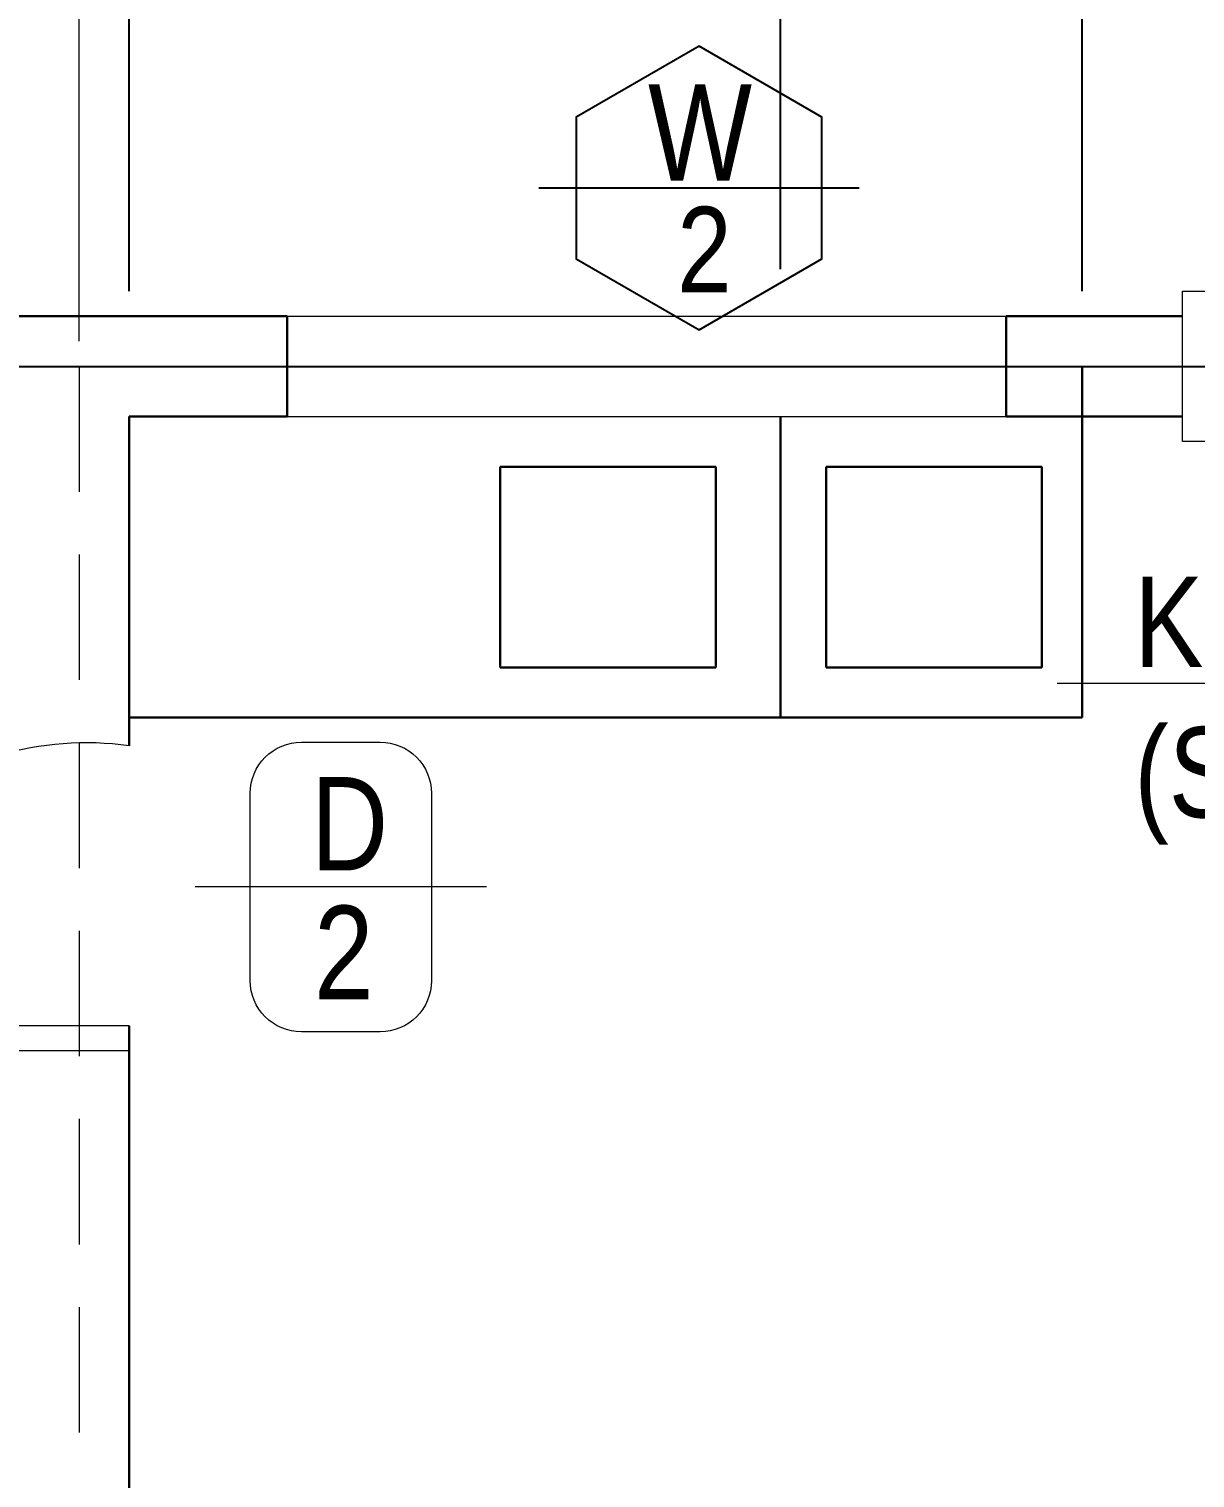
# Model space of a CAD drawing. Header units: metres. Extents: x -460 to 31334, y -1777 to 24987.
# Drawn here: x 134.648 to 136.973, y -758.908 to -756.02 of the extents above; entities that cross this region are included whole.
import ezdxf

# ---------------------------------------------------------------- set-up
doc = ezdxf.new("R2010")
doc.units = ezdxf.units.M
doc.header["$MEASUREMENT"] = 0
doc.linetypes.add('DASHED2', pattern=[0.375, 0.25, -0.125])
doc.layers.get('Defpoints').update_dxf_attribs({"color": 2})
for name, color, linetype in [('01 FURNITURE', 8, 'Continuous'), ('Anno_Door Sched', 1, 'Continuous'), ('Anno_Flr. Level', 1, 'Continuous'), ('Anno_Win&Dr Sched', 1, 'Continuous')]:
    doc.layers.add(name, color=color, linetype=linetype)
doc.layers.add('Arch_Door', color=1, linetype='Continuous', lineweight=18)
doc.layers.add('DIM', color=8, linetype='Continuous', lineweight=5)
doc.styles.add('AN100', font='ARIALN.TTF', dxfattribs={"height": 0.25})
doc.styles.get("Standard").update_dxf_attribs({"font": 'arial.ttf'})
doc.dimstyles.new('elev', dxfattribs={"dimtxt": 0.2, "dimasz": 0.18, "dimexe": 0.05, "dimexo": 0.05, "dimgap": 0.05, "dimtad": 1, "dimzin": 0, "dimdsep": 46, "dimtxsty": 'Standard', "dimblk": 'ARCHTICK', "dimcen": 0.025, "dimclrd": 256, "dimclre": 256, "dimadec": 0, "dimazin": 0, "dimtfac": 1, "dimtix": 1, "dimtofl": 0, "dimtmove": 0, "dimatfit": 3, "dimldrblk": 'ARCHTICK', "dimfxl": 0.1, "dimtolj": 1, "dimtzin": 0, "dimlwd": -1, "dimlwe": -1, "dimarcsym": 0})

# ---------------------------------------------------------------- blocks, each defined once
blk = doc.blocks.new('_ArchTick')
at = {"color": 0, "linetype": 'ByBlock', "const_width": 0.15}
blk.add_lwpolyline([(-0.5, -0.5), (0.5, 0.5)], dxfattribs=at)
blk = doc.blocks.new('*D433')
at = {"layer": 'Defpoints', "color": 0, "transparency": 16777216}
for p in [(134.748, -753.5427), (132.948, -756.6925), (134.748, -756.6925)]:
    blk.add_point(p, dxfattribs=at)
at = {"layer": 'DIM', "transparency": 16777216}
for p, q in [((132.948, -756.6425), (132.948, -753.4927)), ((134.748, -756.6425), (134.748, -753.4927)), ((132.948, -753.5427), (134.748, -753.5427))]:
    blk.add_line(p, q, dxfattribs=at)
at = {"layer": 'DIM', "transparency": 16777216, "xscale": 0.18, "yscale": 0.18, "zscale": 0.18, "rotation": 180}
blk.add_blockref('_ArchTick', (132.948, -753.5427), dxfattribs=at)
at = {"layer": 'DIM', "transparency": 16777216, "xscale": 0.18, "yscale": 0.18, "zscale": 0.18}
blk.add_blockref('_ArchTick', (134.748, -753.5427), dxfattribs=at)
at = {"layer": 'DIM', "color": 0, "lineweight": 9, "transparency": 16777216, "insert": (133.848, -753.3905), "char_height": 0.2, "attachment_point": 5}
blk.add_mtext('\\A1;1.80', dxfattribs=at)
blk = doc.blocks.new('*D429')
at = {"layer": 'Defpoints', "color": 0, "transparency": 16777216}
for p in [(141.248, -753.5427), (134.748, -756.6925), (141.248, -756.6925)]:
    blk.add_point(p, dxfattribs=at)
at = {"layer": 'DIM', "transparency": 16777216}
for p, q in [((134.748, -756.6425), (134.748, -753.4927)), ((141.248, -756.6425), (141.248, -753.4927)), ((134.748, -753.5427), (141.248, -753.5427))]:
    blk.add_line(p, q, dxfattribs=at)
at = {"layer": 'DIM', "transparency": 16777216, "xscale": 0.18, "yscale": 0.18, "zscale": 0.18, "rotation": 180}
blk.add_blockref('_ArchTick', (134.748, -753.5427), dxfattribs=at)
at = {"layer": 'DIM', "transparency": 16777216, "xscale": 0.18, "yscale": 0.18, "zscale": 0.18}
blk.add_blockref('_ArchTick', (141.248, -753.5427), dxfattribs=at)
at = {"layer": 'DIM', "color": 0, "lineweight": 9, "transparency": 16777216, "insert": (137.998, -753.3905), "char_height": 0.2, "attachment_point": 5}
blk.add_mtext('\\A1;6.50', dxfattribs=at)
blk = doc.blocks.new('*D435')
at = {"layer": 'Defpoints', "color": 0, "transparency": 16777216}
for p in [(134.748, -754.1423), (134.748, -756.5925), (137.098, -756.6925)]:
    blk.add_point(p, dxfattribs=at)
at = {"layer": 'DIM', "transparency": 16777216}
for p, q in [((134.748, -756.5425), (134.748, -754.0923)), ((137.098, -756.6425), (137.098, -754.0923)), ((137.098, -754.1423), (134.748, -754.1423))]:
    blk.add_line(p, q, dxfattribs=at)
at = {"layer": 'DIM', "transparency": 16777216, "xscale": 0.18, "yscale": 0.18, "zscale": 0.18, "rotation": 180}
blk.add_blockref('_ArchTick', (134.748, -754.1423), dxfattribs=at)
at = {"layer": 'DIM', "transparency": 16777216, "xscale": 0.18, "yscale": 0.18, "zscale": 0.18}
blk.add_blockref('_ArchTick', (137.098, -754.1423), dxfattribs=at)
at = {"layer": 'DIM', "color": 0, "lineweight": 9, "transparency": 16777216, "insert": (135.923, -753.9901), "char_height": 0.2, "attachment_point": 5}
blk.add_mtext('\\A1;2.35', dxfattribs=at)
blk = doc.blocks.new('Door')
at = {"layer": 'Anno_Door Sched', "lineweight": 9, "ltscale": 0.5}
blk.add_line((12.7884, 558.3848), (12.3721, 558.3848), dxfattribs=at)
at = {"layer": 'Anno_Door Sched', "lineweight": 9}
blk.add_lwpolyline([(12.5239, 558.5915), (12.6366, 558.5915, -0.414214), (12.7096, 558.5185), (12.7096, 558.2511, -0.414214), (12.6366, 558.1781), (12.5239, 558.1781, -0.414214), (12.4509, 558.2511), (12.4509, 558.5185, -0.414214)], format="xyb", close=True, dxfattribs=at)
at = {"layer": 'Anno_Door Sched', "linetype": 'Continuous', "insert": (12.5376, 558.5418), "char_height": 0.1333, "width": 0.065087, "attachment_point": 1, "style": 'AN100'}
blk.add_mtext('D', dxfattribs=at)
blk = doc.blocks.new('*D464')
at = {"layer": '01 FURNITURE', "transparency": 16777216}
for p, q in [((134.848, -756.5425), (134.848, -755.6444)), ((136.1465, -756.4988), (136.1465, -755.6444)), ((134.848, -755.6944), (136.1465, -755.6944))]:
    blk.add_line(p, q, dxfattribs=at)
at = {"layer": 'Defpoints', "color": 0, "transparency": 16777216}
for p in [(136.1465, -755.6944), (136.1465, -756.5488), (134.848, -756.5925)]:
    blk.add_point(p, dxfattribs=at)
at = {"layer": '01 FURNITURE', "transparency": 16777216, "xscale": 0.18, "yscale": 0.18, "zscale": 0.18, "rotation": 180}
blk.add_blockref('_ArchTick', (134.848, -755.6944), dxfattribs=at)
at = {"layer": '01 FURNITURE', "transparency": 16777216, "xscale": 0.18, "yscale": 0.18, "zscale": 0.18}
blk.add_blockref('_ArchTick', (136.1465, -755.6944), dxfattribs=at)
at = {"layer": '01 FURNITURE', "color": 0, "lineweight": 9, "transparency": 16777216, "insert": (135.4973, -755.5422), "char_height": 0.2, "attachment_point": 5}
blk.add_mtext('\\A1;1.30', dxfattribs=at)
blk = doc.blocks.new('*D465')
at = {"layer": '01 FURNITURE', "transparency": 16777216}
for p, q in [((136.1465, -756.4988), (136.1465, -755.6444)), ((136.748, -756.5425), (136.748, -755.6444))]:
    blk.add_line(p, q, dxfattribs=at)
at = {"layer": 'Defpoints', "color": 0, "transparency": 16777216}
for p in [(136.748, -755.6944), (136.1465, -756.5488), (136.748, -756.5925)]:
    blk.add_point(p, dxfattribs=at)
at = {"layer": '01 FURNITURE', "color": 0, "lineweight": 9, "transparency": 16777216, "insert": (136.4473, -755.5422), "char_height": 0.2, "attachment_point": 5}
blk.add_mtext('\\A1;0.60', dxfattribs=at)

msp = doc.modelspace()

# ---------------------------------------------------------------- linework, layer by layer
at = {"color": 3, "lineweight": 9}
for points in [[(135.16295, -756.59252), (136.59688, -756.59252)], [(135.16295, -756.69252), (136.59688, -756.69252)], [(135.16295, -756.79252), (136.59688, -756.79252)]]:
    msp.add_lwpolyline(points, dxfattribs=at)
msp.add_lwpolyline([(131.29799, -756.69252), (142.59799, -756.69252), (142.59799, -765.69252), (131.29799, -765.69252)], close=True)
at = {"layer": '01 FURNITURE', "color": 1, "lineweight": 30}
for p, q in [((134.2652, -756.59252), (135.16295, -756.59252)), ((135.16295, -756.79252), (135.16295, -756.59252)), ((136.59688, -756.59252), (136.94799, -756.59252)), ((136.59688, -756.79252), (136.59688, -756.59252)), ((136.74799, -756.69252), (136.74799, -757.39252)), ((134.84799, -756.79252), (134.84799, -757.44879)), ((134.84799, -756.79252), (135.16295, -756.79252)), ((136.14653, -756.79252), (136.14653, -757.39252)), ((136.59688, -756.79252), (136.94799, -756.79252)), ((135.58799, -756.89252), (135.58799, -757.29252)), ((135.58799, -756.89252), (136.01799, -756.89252)), ((136.01799, -756.89252), (136.01799, -757.29252)), ((136.23799, -756.89252), (136.23799, -757.29252)), ((136.23799, -756.89252), (136.66799, -756.89252)), ((136.66799, -756.89252), (136.66799, -757.29252)), ((135.58799, -757.29252), (136.01799, -757.29252)), ((136.23799, -757.29252), (136.66799, -757.29252)), ((134.84799, -757.39252), (136.74799, -757.39252)), ((134.84799, -758.00698), (134.84799, -761.79252))]:
    msp.add_line(p, q, dxfattribs=at)
at = {"layer": '01 FURNITURE', "color": 250, "linetype": 'DASHED2', "lineweight": 9}
for p, q in [((133.09799, -756.69252), (136.94799, -756.69252)), ((134.74799, -756.69252), (134.74799, -761.69252))]:
    msp.add_line(p, q, dxfattribs=at)
at = {"layer": '01 FURNITURE', "color": 18, "lineweight": 9, "true_color": 0x000000}
msp.add_line((136.69834, -757.32402), (137.66518, -757.32402), dxfattribs=at)
at = {"layer": '01 FURNITURE', "color": 1, "lineweight": 9}
for p, q in [((134.84799, -758.00698), (134.14913, -758.00698)), ((134.84799, -758.05698), (134.14799, -758.05698))]:
    msp.add_line(p, q, dxfattribs=at)
at = {"layer": '01 FURNITURE', "color": 250, "lineweight": 9}
msp.add_lwpolyline([(136.94799, -756.54252), (137.24799, -756.54252), (137.24799, -756.84252), (136.94799, -756.84252), (136.94799, -756.54252)], dxfattribs=at)
at = {"layer": '01 FURNITURE', "color": 1, "lineweight": 9}
msp.add_arc((134.76237, -758.05718), 0.61438, 81.9893, 179.9813, dxfattribs=at)
at = {"layer": 'Anno_Win&Dr Sched', "color": 1}
msp.add_line((135.66513, -756.33689), (136.30325, -756.33689), dxfattribs=at)
msp.add_lwpolyline([(135.98419, -756.05435), (135.73949, -756.19562), (135.73949, -756.47817), (135.98419, -756.61944), (136.22888, -756.47817), (136.22888, -756.19562)], close=True, dxfattribs=at)

# ---------------------------------------------------------------- block references
at = {"layer": 'Arch_Door', "linetype": 'Continuous', "xscale": 1.396444098770453, "yscale": 1.396444098770453, "zscale": 1.396444098770453}
msp.add_blockref('Door', (117.70243, -1537.48334), dxfattribs=at)

# ---------------------------------------------------------------- texts
at = {"layer": 'Anno_Flr. Level', "color": 1, "lineweight": 9, "insert": (136.85217, -757.11135), "char_height": 0.18, "width": 3.0536596, "attachment_point": 1}
msp.add_mtext('\\A1;{\\fArial Narrow|b0|i0|c0|p34;KITCHEN COUNTER \\P(SEE DETAIL) }', dxfattribs=at)
at = {"layer": 'Anno_Win&Dr Sched', "insert": (135.88257, -756.13024), "char_height": 0.1918577, "width": 0.2241403, "attachment_point": 1}
msp.add_mtext('{\\fArial Narrow|b0|i0|c0|p34;W}', dxfattribs=at)
at = {"layer": 'Arch_Door', "color": 5, "linetype": 'Continuous', "attachment_point": 1, "style": 'AN100'}
for insert, char_height, width in [((135.94074, -756.37445), 0.17054, 0.0832498), ((135.21667, -757.76758), 0.18619, 0.0908906)]:
    msp.add_mtext('2', dxfattribs=dict(at, insert=insert, char_height=char_height, width=width))

# ---------------------------------------------------------------- dimensions: what is measured, and where the dimension line sits
at = {"layer": '01 FURNITURE', "color": 4, "lineweight": 9}
for base, p1, p2, picture, middle in [((136.14653, -755.69436), (134.84799, -756.59252), (136.14653, -756.54881), '*D464', (135.49726, -755.54218)), ((136.74799, -755.69436), (136.14653, -756.54881), (136.74799, -756.59252), '*D465', (136.44726, -755.54225))]:
    dim = msp.add_linear_dim(base=base, p1=p1, p2=p2, dimstyle='elev', dxfattribs=at)
    dim.commit()
    dim.dimension.update_dxf_attribs({"geometry": picture, "text_midpoint": middle})
at = {"layer": 'DIM', "color": 0, "lineweight": 9}
for base, p1, p2, picture, middle in [((134.74799, -753.54265), (132.94799, -756.69252), (134.74799, -756.69252), '*D433', (133.84799, -753.39054)), ((141.24799, -753.54265), (134.74799, -756.69252), (141.24799, -756.69252), '*D429', (137.99799, -753.39054)), ((134.74799, -754.14227), (137.09799, -756.69252), (134.74799, -756.59252), '*D435', (135.92299, -753.99009))]:
    dim = msp.add_linear_dim(base=base, p1=p1, p2=p2, dimstyle='elev', dxfattribs=at)
    dim.commit()
    dim.dimension.update_dxf_attribs({"geometry": picture, "text_midpoint": middle})

doc.saveas('drawing.dxf')
